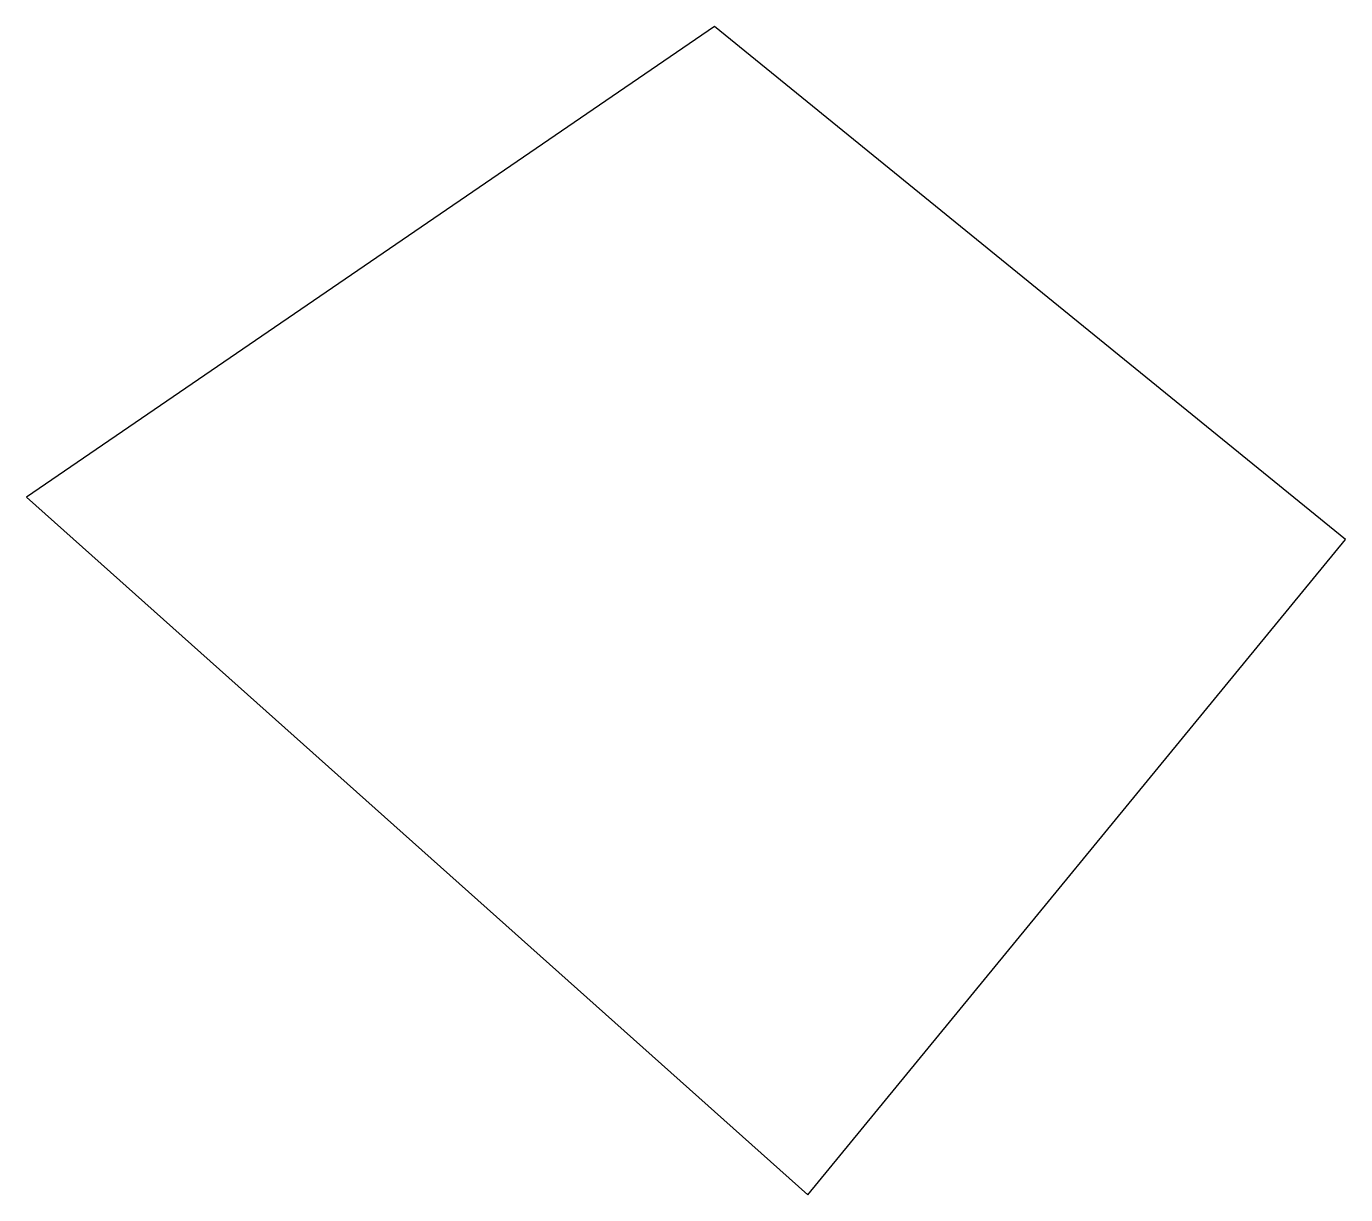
# Model space of a CAD drawing. Header units: metres. Extents: x 12424.8 to 12435.3, y 66568.9 to 66578.2.
import ezdxf

# ---------------------------------------------------------------- set-up
doc = ezdxf.new("R2010")
doc.units = ezdxf.units.M
doc.layers.add('LOD0', color=7, linetype='Continuous', true_color=0xffffff)

msp = doc.modelspace()

# ---------------------------------------------------------------- linework, layer by layer
at = {"layer": 'LOD0'}
msp.add_lwpolyline([(12430.254, 66578.218), (12424.794, 66574.482), (12430.994, 66568.945), (12435.262, 66574.145)], close=True, dxfattribs=at)

doc.saveas('drawing.dxf')
